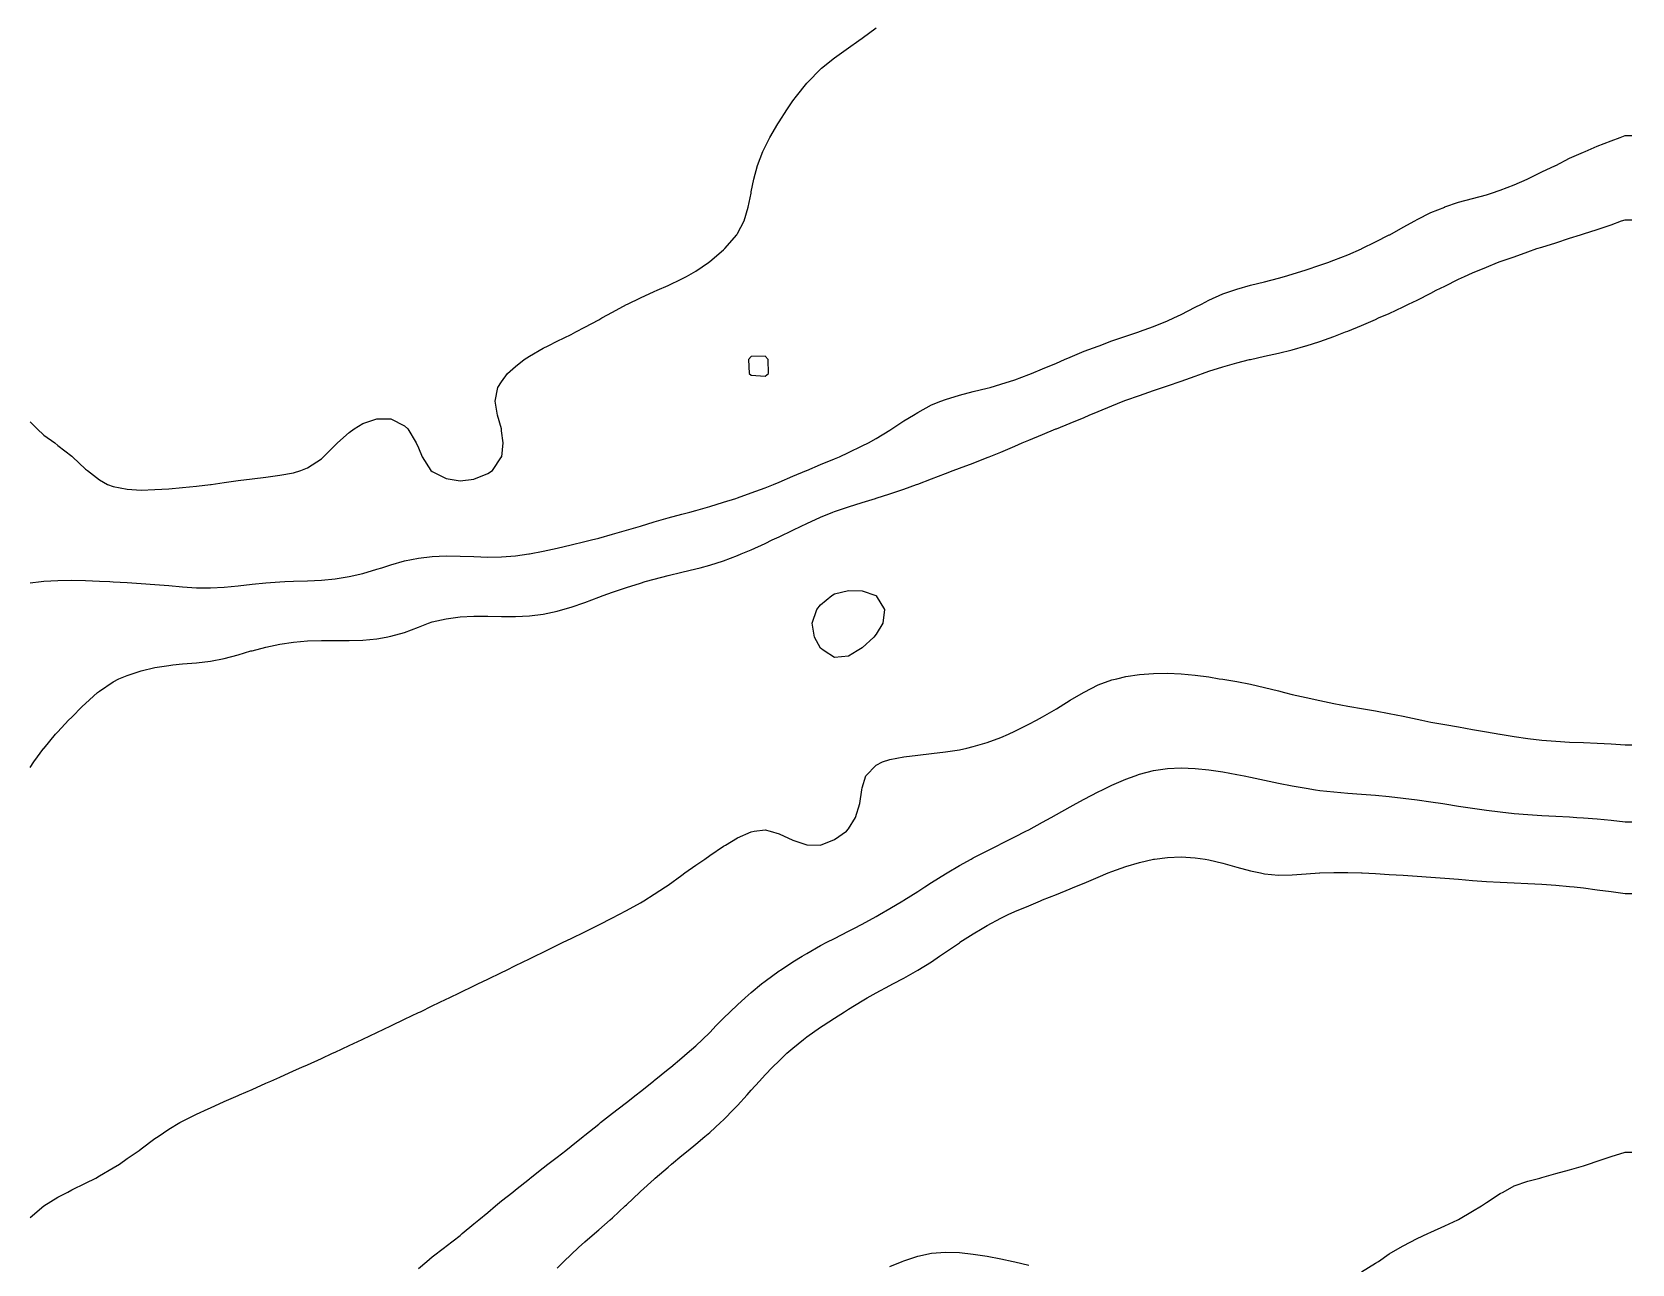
# Model space of a CAD drawing. Header units: inches. Extents: x 2679276 to 2679656, y 1246784 to 1247152.
# Drawn here: x 2679598.3 to 2679656, y 1246843.7 to 1246888.1 of the extents above; entities that cross this region are included whole.
import ezdxf

# ---------------------------------------------------------------- set-up
doc = ezdxf.new("R2010")
doc.units = ezdxf.units.IN
doc.header["$MEASUREMENT"] = 0
for name, color, linetype in [('450', 7, 'Continuous'), ('451', 7, 'Continuous'), ('452', 7, 'Continuous'), ('453', 7, 'Continuous'), ('454', 7, 'Continuous'), ('455', 7, 'Continuous'), ('456', 7, 'Continuous')]:
    doc.layers.add(name, color=color, linetype=linetype)

msp = doc.modelspace()

# ---------------------------------------------------------------- linework, layer by layer
at = {"layer": '450', "elevation": 450}
for points in [[(2679598.25, 1246874.003), (2679598.501, 1246873.75), (2679598.75, 1246873.529), (2679599.136, 1246873.25), (2679599.25, 1246873.156), (2679599.75, 1246872.774), (2679599.784, 1246872.75), (2679600.25, 1246872.306), (2679600.316, 1246872.25), (2679600.75, 1246871.912), (2679601.044, 1246871.75), (2679601.25, 1246871.674), (2679601.75, 1246871.579), (2679602.25, 1246871.551), (2679602.75, 1246871.564), (2679603.25, 1246871.597), (2679603.75, 1246871.64), (2679604.25, 1246871.691), (2679604.75, 1246871.747), (2679604.775, 1246871.75), (2679605.25, 1246871.824), (2679605.75, 1246871.894), (2679606.25, 1246871.959), (2679606.75, 1246872.019), (2679607.25, 1246872.083), (2679607.75, 1246872.171), (2679608.012, 1246872.25), (2679608.25, 1246872.345), (2679608.75, 1246872.673), (2679608.83, 1246872.75), (2679609.25, 1246873.165), (2679609.329, 1246873.25), (2679609.75, 1246873.625), (2679609.931, 1246873.75), (2679610.25, 1246873.942), (2679610.75, 1246874.113), (2679611.25, 1246874.114), (2679611.75, 1246873.868), (2679611.864, 1246873.75), (2679612.165, 1246873.25), (2679612.25, 1246873.067), (2679612.383, 1246872.75), (2679612.702, 1246872.25), (2679612.75, 1246872.213), (2679613.25, 1246871.965), (2679613.75, 1246871.883), (2679614.25, 1246871.947), (2679614.75, 1246872.147), (2679614.921, 1246872.25), (2679615.25, 1246872.747), (2679615.252, 1246872.75), (2679615.307, 1246873.25), (2679615.25, 1246873.682), (2679615.239, 1246873.75), (2679615.106, 1246874.25), (2679615.015, 1246874.75), (2679615.111, 1246875.25), (2679615.25, 1246875.45), (2679615.463, 1246875.75), (2679615.75, 1246876.001), (2679616.064, 1246876.25), (2679616.25, 1246876.369), (2679616.75, 1246876.659), (2679616.925, 1246876.75), (2679617.25, 1246876.912), (2679617.75, 1246877.159), (2679617.924, 1246877.25), (2679618.25, 1246877.414), (2679618.75, 1246877.687), (2679618.857, 1246877.75), (2679619.25, 1246877.959), (2679619.75, 1246878.232), (2679619.784, 1246878.25), (2679620.25, 1246878.472), (2679620.75, 1246878.704), (2679620.855, 1246878.75), (2679621.25, 1246878.922), (2679621.75, 1246879.159), (2679621.912, 1246879.25), (2679622.25, 1246879.435), (2679622.703, 1246879.75), (2679622.75, 1246879.783), (2679623.25, 1246880.206), (2679623.293, 1246880.25), (2679623.723, 1246880.75), (2679623.75, 1246880.794), (2679623.99, 1246881.25), (2679624.141, 1246881.75), (2679624.242, 1246882.25), (2679624.25, 1246882.291), (2679624.339, 1246882.75), (2679624.476, 1246883.25), (2679624.671, 1246883.75), (2679624.75, 1246883.915), (2679624.921, 1246884.25), (2679625.212, 1246884.75), (2679625.25, 1246884.814), (2679625.535, 1246885.25), (2679625.75, 1246885.576), (2679625.882, 1246885.75), (2679626.25, 1246886.215), (2679626.282, 1246886.25), (2679626.75, 1246886.723), (2679626.782, 1246886.75), (2679627.25, 1246887.131), (2679627.416, 1246887.25), (2679627.75, 1246887.49), (2679628.126, 1246887.75), (2679628.25, 1246887.84), (2679628.75, 1246888.203)], [(2679624.75, 1246875.65), (2679624.864, 1246875.75), (2679624.859, 1246876.25), (2679624.75, 1246876.378), (2679624.25, 1246876.361), (2679624.143, 1246876.25), (2679624.169, 1246875.75), (2679624.25, 1246875.69), (2679624.75, 1246875.65)]]:
    msp.add_lwpolyline(points, dxfattribs=at)
at = {"layer": '451', "elevation": 451}
msp.add_lwpolyline([(2679598.25, 1246868.209), (2679598.654, 1246868.25), (2679598.75, 1246868.26), (2679599.25, 1246868.289), (2679599.75, 1246868.296), (2679600.25, 1246868.287), (2679600.75, 1246868.268), (2679601.12, 1246868.25), (2679601.25, 1246868.244), (2679601.75, 1246868.217), (2679602.25, 1246868.186), (2679602.75, 1246868.149), (2679603.25, 1246868.105), (2679603.75, 1246868.062), (2679604.25, 1246868.031), (2679604.75, 1246868.024), (2679605.25, 1246868.049), (2679605.75, 1246868.1), (2679606.25, 1246868.159), (2679606.75, 1246868.211), (2679607.25, 1246868.244), (2679607.432, 1246868.25), (2679607.75, 1246868.261), (2679608.25, 1246868.275), (2679608.75, 1246868.299), (2679609.25, 1246868.348), (2679609.75, 1246868.431), (2679610.25, 1246868.547), (2679610.75, 1246868.692), (2679610.934, 1246868.75), (2679611.25, 1246868.853), (2679611.75, 1246868.993), (2679612.25, 1246869.096), (2679612.75, 1246869.157), (2679613.25, 1246869.178), (2679613.75, 1246869.17), (2679614.25, 1246869.15), (2679614.75, 1246869.136), (2679615.25, 1246869.145), (2679615.75, 1246869.184), (2679616.233, 1246869.25), (2679616.25, 1246869.252), (2679616.75, 1246869.346), (2679617.25, 1246869.455), (2679617.75, 1246869.57), (2679618.25, 1246869.69), (2679618.487, 1246869.75), (2679618.75, 1246869.819), (2679619.25, 1246869.959), (2679619.75, 1246870.103), (2679620.25, 1246870.248), (2679620.259, 1246870.25), (2679620.75, 1246870.401), (2679621.25, 1246870.542), (2679621.75, 1246870.675), (2679622.031, 1246870.75), (2679622.25, 1246870.813), (2679622.75, 1246870.961), (2679623.25, 1246871.112), (2679623.69, 1246871.25), (2679623.75, 1246871.27), (2679624.25, 1246871.446), (2679624.75, 1246871.63), (2679625.051, 1246871.75), (2679625.25, 1246871.831), (2679625.75, 1246872.046), (2679626.241, 1246872.25), (2679626.25, 1246872.254), (2679626.75, 1246872.471), (2679627.25, 1246872.676), (2679627.432, 1246872.75), (2679627.75, 1246872.899), (2679628.25, 1246873.137), (2679628.479, 1246873.25), (2679628.75, 1246873.412), (2679629.25, 1246873.712), (2679629.315, 1246873.75), (2679629.75, 1246874.044), (2679630.095, 1246874.25), (2679630.25, 1246874.35), (2679630.75, 1246874.615), (2679631.086, 1246874.75), (2679631.25, 1246874.816), (2679631.75, 1246874.972), (2679632.25, 1246875.098), (2679632.75, 1246875.219), (2679632.861, 1246875.25), (2679633.25, 1246875.362), (2679633.75, 1246875.527), (2679634.25, 1246875.709), (2679634.355, 1246875.75), (2679634.75, 1246875.916), (2679635.25, 1246876.128), (2679635.54, 1246876.25), (2679635.75, 1246876.342), (2679636.25, 1246876.549), (2679636.75, 1246876.737), (2679636.786, 1246876.75), (2679637.25, 1246876.923), (2679637.75, 1246877.094), (2679638.221, 1246877.25), (2679638.25, 1246877.26), (2679638.75, 1246877.446), (2679639.25, 1246877.647), (2679639.482, 1246877.75), (2679639.75, 1246877.882), (2679640.25, 1246878.136), (2679640.483, 1246878.25), (2679640.75, 1246878.394), (2679641.25, 1246878.617), (2679641.644, 1246878.75), (2679641.75, 1246878.788), (2679642.25, 1246878.932), (2679642.75, 1246879.058), (2679643.25, 1246879.186), (2679643.478, 1246879.25), (2679643.75, 1246879.33), (2679644.25, 1246879.486), (2679644.75, 1246879.649), (2679645.038, 1246879.75), (2679645.25, 1246879.83), (2679645.75, 1246880.031), (2679646.25, 1246880.243), (2679646.266, 1246880.25), (2679646.75, 1246880.491), (2679647.25, 1246880.742), (2679647.266, 1246880.75), (2679647.75, 1246881.028), (2679648.172, 1246881.25), (2679648.25, 1246881.296), (2679648.75, 1246881.553), (2679649.248, 1246881.75), (2679649.25, 1246881.751), (2679649.75, 1246881.921), (2679650.25, 1246882.06), (2679650.75, 1246882.193), (2679650.934, 1246882.25), (2679651.25, 1246882.358), (2679651.75, 1246882.553), (2679652.226, 1246882.75), (2679652.25, 1246882.762), (2679652.75, 1246883.016), (2679653.246, 1246883.25), (2679653.25, 1246883.252), (2679653.75, 1246883.508), (2679654.25, 1246883.725), (2679654.312, 1246883.75), (2679654.75, 1246883.941), (2679655.25, 1246884.134), (2679655.57, 1246884.25), (2679655.75, 1246884.324), (2679656, 1246884.324)], dxfattribs=at)
at = {"layer": '452', "elevation": 452}
msp.add_lwpolyline([(2679598.25, 1246861.546), (2679598.385, 1246861.75), (2679598.75, 1246862.248), (2679598.752, 1246862.25), (2679599.17, 1246862.75), (2679599.25, 1246862.835), (2679599.632, 1246863.25), (2679599.75, 1246863.363), (2679600.125, 1246863.75), (2679600.25, 1246863.86), (2679600.678, 1246864.25), (2679600.75, 1246864.3), (2679601.25, 1246864.632), (2679601.449, 1246864.75), (2679601.75, 1246864.87), (2679602.25, 1246865.031), (2679602.75, 1246865.149), (2679603.25, 1246865.232), (2679603.396, 1246865.25), (2679603.75, 1246865.282), (2679604.25, 1246865.328), (2679604.75, 1246865.388), (2679605.25, 1246865.479), (2679605.75, 1246865.607), (2679606.213, 1246865.75), (2679606.25, 1246865.76), (2679606.75, 1246865.888), (2679607.25, 1246865.995), (2679607.75, 1246866.069), (2679608.25, 1246866.113), (2679608.75, 1246866.131), (2679609.25, 1246866.131), (2679609.75, 1246866.128), (2679610.25, 1246866.138), (2679610.75, 1246866.182), (2679611.088, 1246866.25), (2679611.25, 1246866.278), (2679611.75, 1246866.421), (2679612.25, 1246866.608), (2679612.612, 1246866.75), (2679612.75, 1246866.794), (2679613.25, 1246866.913), (2679613.75, 1246866.978), (2679614.25, 1246867.002), (2679614.75, 1246867.002), (2679615.25, 1246866.994), (2679615.75, 1246866.994), (2679616.25, 1246867.015), (2679616.75, 1246867.073), (2679617.25, 1246867.184), (2679617.452, 1246867.25), (2679617.75, 1246867.333), (2679618.25, 1246867.502), (2679618.75, 1246867.69), (2679618.905, 1246867.75), (2679619.25, 1246867.866), (2679619.75, 1246868.032), (2679620.25, 1246868.195), (2679620.428, 1246868.25), (2679620.75, 1246868.339), (2679621.25, 1246868.466), (2679621.75, 1246868.584), (2679622.25, 1246868.706), (2679622.407, 1246868.75), (2679622.75, 1246868.838), (2679623.25, 1246868.996), (2679623.75, 1246869.189), (2679623.885, 1246869.25), (2679624.25, 1246869.398), (2679624.75, 1246869.624), (2679625.006, 1246869.75), (2679625.25, 1246869.861), (2679625.75, 1246870.103), (2679626.049, 1246870.25), (2679626.25, 1246870.344), (2679626.75, 1246870.568), (2679627.194, 1246870.75), (2679627.25, 1246870.772), (2679627.75, 1246870.942), (2679628.25, 1246871.1), (2679628.728, 1246871.25), (2679628.75, 1246871.257), (2679629.25, 1246871.411), (2679629.75, 1246871.58), (2679630.21, 1246871.75), (2679630.25, 1246871.765), (2679630.75, 1246871.952), (2679631.25, 1246872.144), (2679631.528, 1246872.25), (2679631.75, 1246872.334), (2679632.25, 1246872.521), (2679632.75, 1246872.719), (2679632.823, 1246872.75), (2679633.25, 1246872.918), (2679633.75, 1246873.13), (2679634.017, 1246873.25), (2679634.25, 1246873.344), (2679634.75, 1246873.548), (2679635.228, 1246873.75), (2679635.25, 1246873.759), (2679635.75, 1246873.957), (2679636.25, 1246874.169), (2679636.435, 1246874.25), (2679636.75, 1246874.381), (2679637.25, 1246874.586), (2679637.656, 1246874.75), (2679637.75, 1246874.785), (2679638.25, 1246874.957), (2679638.75, 1246875.132), (2679639.076, 1246875.25), (2679639.25, 1246875.307), (2679639.75, 1246875.478), (2679640.25, 1246875.657), (2679640.511, 1246875.75), (2679640.75, 1246875.83), (2679641.25, 1246875.986), (2679641.75, 1246876.129), (2679642.211, 1246876.25), (2679642.25, 1246876.26), (2679642.75, 1246876.372), (2679643.25, 1246876.484), (2679643.75, 1246876.607), (2679644.246, 1246876.75), (2679644.25, 1246876.751), (2679644.75, 1246876.901), (2679645.25, 1246877.079), (2679645.67, 1246877.25), (2679645.75, 1246877.279), (2679646.25, 1246877.476), (2679646.75, 1246877.695), (2679646.865, 1246877.75), (2679647.25, 1246877.917), (2679647.75, 1246878.155), (2679647.938, 1246878.25), (2679648.25, 1246878.398), (2679648.75, 1246878.65), (2679648.939, 1246878.75), (2679649.25, 1246878.901), (2679649.75, 1246879.148), (2679649.956, 1246879.25), (2679650.25, 1246879.378), (2679650.75, 1246879.587), (2679651.153, 1246879.75), (2679651.25, 1246879.786), (2679651.75, 1246879.959), (2679652.25, 1246880.135), (2679652.575, 1246880.25), (2679652.75, 1246880.308), (2679653.25, 1246880.464), (2679653.75, 1246880.622), (2679654.139, 1246880.75), (2679654.25, 1246880.784), (2679654.75, 1246880.938), (2679655.25, 1246881.11), (2679655.624, 1246881.25), (2679655.75, 1246881.292), (2679656, 1246881.292)], dxfattribs=at)
at = {"layer": '453', "elevation": 453}
for points in [[(2679628.072, 1246865.75), (2679627.75, 1246865.565), (2679627.25, 1246865.516), (2679626.873, 1246865.75), (2679626.75, 1246865.847), (2679626.529, 1246866.25), (2679626.45, 1246866.75), (2679626.614, 1246867.25), (2679626.75, 1246867.413), (2679627.15, 1246867.75), (2679627.25, 1246867.804), (2679627.75, 1246867.93), (2679628.25, 1246867.92), (2679628.739, 1246867.75), (2679628.75, 1246867.739), (2679629.047, 1246867.25), (2679628.99, 1246866.75), (2679628.75, 1246866.358), (2679628.672, 1246866.25), (2679628.25, 1246865.858), (2679628.072, 1246865.75)], [(2679598.25, 1246845.331), (2679598.747, 1246845.75), (2679598.75, 1246845.752), (2679599.25, 1246846.065), (2679599.61, 1246846.25), (2679599.75, 1246846.325), (2679600.25, 1246846.572), (2679600.616, 1246846.75), (2679600.75, 1246846.834), (2679601.25, 1246847.127), (2679601.476, 1246847.25), (2679601.75, 1246847.455), (2679602.179, 1246847.75), (2679602.25, 1246847.81), (2679602.75, 1246848.178), (2679602.861, 1246848.25), (2679603.25, 1246848.517), (2679603.65, 1246848.75), (2679603.75, 1246848.809), (2679604.25, 1246849.062), (2679604.664, 1246849.25), (2679604.75, 1246849.289), (2679605.25, 1246849.509), (2679605.75, 1246849.727), (2679605.801, 1246849.75), (2679606.25, 1246849.95), (2679606.75, 1246850.172), (2679606.925, 1246850.25), (2679607.25, 1246850.395), (2679607.75, 1246850.617), (2679608.049, 1246850.75), (2679608.25, 1246850.84), (2679608.75, 1246851.066), (2679609.152, 1246851.25), (2679609.25, 1246851.295), (2679609.75, 1246851.531), (2679610.217, 1246851.75), (2679610.25, 1246851.765), (2679610.75, 1246852.002), (2679611.25, 1246852.237), (2679611.277, 1246852.25), (2679611.75, 1246852.477), (2679612.25, 1246852.716), (2679612.319, 1246852.75), (2679612.75, 1246852.959), (2679613.25, 1246853.201), (2679613.352, 1246853.25), (2679613.75, 1246853.442), (2679614.25, 1246853.683), (2679614.388, 1246853.75), (2679614.75, 1246853.925), (2679615.25, 1246854.167), (2679615.42, 1246854.25), (2679615.75, 1246854.411), (2679616.25, 1246854.655), (2679616.445, 1246854.75), (2679616.75, 1246854.899), (2679617.25, 1246855.143), (2679617.469, 1246855.25), (2679617.75, 1246855.387), (2679618.25, 1246855.633), (2679618.486, 1246855.75), (2679618.75, 1246855.881), (2679619.25, 1246856.134), (2679619.473, 1246856.25), (2679619.75, 1246856.396), (2679620.25, 1246856.675), (2679620.375, 1246856.75), (2679620.75, 1246856.98), (2679621.154, 1246857.25), (2679621.25, 1246857.314), (2679621.75, 1246857.671), (2679621.859, 1246857.75), (2679622.25, 1246858.027), (2679622.571, 1246858.25), (2679622.75, 1246858.373), (2679623.25, 1246858.711), (2679623.315, 1246858.75), (2679623.75, 1246859.017), (2679624.25, 1246859.237), (2679624.351, 1246859.25), (2679624.75, 1246859.304), (2679624.926, 1246859.25), (2679625.25, 1246859.164), (2679625.75, 1246858.928), (2679626.25, 1246858.759), (2679626.75, 1246858.755), (2679627.25, 1246858.951), (2679627.681, 1246859.25), (2679627.75, 1246859.34), (2679628.007, 1246859.75), (2679628.163, 1246860.25), (2679628.235, 1246860.75), (2679628.25, 1246860.82), (2679628.382, 1246861.25), (2679628.75, 1246861.638), (2679628.985, 1246861.75), (2679629.25, 1246861.841), (2679629.75, 1246861.933), (2679630.25, 1246861.994), (2679630.75, 1246862.05), (2679631.25, 1246862.114), (2679631.75, 1246862.192), (2679632.025, 1246862.25), (2679632.25, 1246862.302), (2679632.75, 1246862.455), (2679633.25, 1246862.636), (2679633.519, 1246862.75), (2679633.75, 1246862.856), (2679634.25, 1246863.106), (2679634.527, 1246863.25), (2679634.75, 1246863.375), (2679635.25, 1246863.667), (2679635.389, 1246863.75), (2679635.75, 1246863.981), (2679636.221, 1246864.25), (2679636.25, 1246864.268), (2679636.75, 1246864.529), (2679637.25, 1246864.709), (2679637.423, 1246864.75), (2679637.75, 1246864.831), (2679638.25, 1246864.905), (2679638.75, 1246864.94), (2679639.25, 1246864.944), (2679639.75, 1246864.923), (2679640.25, 1246864.879), (2679640.75, 1246864.813), (2679641.119, 1246864.75), (2679641.25, 1246864.731), (2679641.75, 1246864.647), (2679642.25, 1246864.548), (2679642.75, 1246864.435), (2679643.25, 1246864.309), (2679643.472, 1246864.25), (2679643.75, 1246864.186), (2679644.25, 1246864.072), (2679644.75, 1246863.963), (2679645.25, 1246863.862), (2679645.75, 1246863.765), (2679645.832, 1246863.75), (2679646.25, 1246863.68), (2679646.75, 1246863.594), (2679647.25, 1246863.501), (2679647.75, 1246863.398), (2679648.25, 1246863.289), (2679648.425, 1246863.25), (2679648.75, 1246863.189), (2679649.25, 1246863.098), (2679649.75, 1246863.01), (2679650.25, 1246862.923), (2679650.75, 1246862.836), (2679651.234, 1246862.75), (2679651.25, 1246862.747), (2679651.75, 1246862.671), (2679652.25, 1246862.599), (2679652.75, 1246862.538), (2679653.25, 1246862.494), (2679653.75, 1246862.466), (2679654.25, 1246862.447), (2679654.75, 1246862.429), (2679655.25, 1246862.403), (2679655.75, 1246862.364), (2679656, 1246862.364)]]:
    msp.add_lwpolyline(points, dxfattribs=at)
at = {"layer": '454', "elevation": 454}
msp.add_lwpolyline([(2679612.25, 1246843.495), (2679612.55, 1246843.75), (2679612.75, 1246843.909), (2679613.19, 1246844.25), (2679613.25, 1246844.296), (2679613.75, 1246844.689), (2679613.824, 1246844.75), (2679614.25, 1246845.1), (2679614.426, 1246845.25), (2679614.75, 1246845.517), (2679615.03, 1246845.75), (2679615.25, 1246845.927), (2679615.649, 1246846.25), (2679615.75, 1246846.33), (2679616.25, 1246846.726), (2679616.28, 1246846.75), (2679616.75, 1246847.119), (2679616.918, 1246847.25), (2679617.25, 1246847.508), (2679617.56, 1246847.75), (2679617.75, 1246847.899), (2679618.192, 1246848.25), (2679618.25, 1246848.296), (2679618.75, 1246848.696), (2679618.818, 1246848.75), (2679619.25, 1246849.09), (2679619.455, 1246849.25), (2679619.75, 1246849.479), (2679620.096, 1246849.75), (2679620.25, 1246849.872), (2679620.725, 1246850.25), (2679620.75, 1246850.27), (2679621.25, 1246850.673), (2679621.344, 1246850.75), (2679621.75, 1246851.084), (2679621.941, 1246851.25), (2679622.25, 1246851.524), (2679622.487, 1246851.75), (2679622.75, 1246852.005), (2679622.989, 1246852.25), (2679623.25, 1246852.512), (2679623.486, 1246852.75), (2679623.75, 1246853.001), (2679624.023, 1246853.25), (2679624.25, 1246853.446), (2679624.623, 1246853.75), (2679624.75, 1246853.85), (2679625.25, 1246854.216), (2679625.3, 1246854.25), (2679625.75, 1246854.548), (2679626.081, 1246854.75), (2679626.25, 1246854.85), (2679626.75, 1246855.129), (2679626.978, 1246855.25), (2679627.25, 1246855.392), (2679627.75, 1246855.647), (2679627.948, 1246855.75), (2679628.25, 1246855.908), (2679628.75, 1246856.18), (2679628.871, 1246856.25), (2679629.25, 1246856.472), (2679629.712, 1246856.75), (2679629.75, 1246856.773), (2679630.25, 1246857.086), (2679630.511, 1246857.25), (2679630.75, 1246857.403), (2679631.25, 1246857.715), (2679631.308, 1246857.75), (2679631.75, 1246858.016), (2679632.177, 1246858.25), (2679632.25, 1246858.29), (2679632.75, 1246858.548), (2679633.165, 1246858.75), (2679633.25, 1246858.793), (2679633.75, 1246859.046), (2679634.15, 1246859.25), (2679634.25, 1246859.304), (2679634.75, 1246859.577), (2679635.064, 1246859.75), (2679635.25, 1246859.856), (2679635.75, 1246860.137), (2679635.958, 1246860.25), (2679636.25, 1246860.412), (2679636.75, 1246860.673), (2679636.913, 1246860.75), (2679637.25, 1246860.915), (2679637.75, 1246861.128), (2679638.094, 1246861.25), (2679638.25, 1246861.306), (2679638.75, 1246861.438), (2679639.25, 1246861.513), (2679639.75, 1246861.534), (2679640.25, 1246861.513), (2679640.75, 1246861.461), (2679641.25, 1246861.389), (2679641.75, 1246861.302), (2679642.015, 1246861.25), (2679642.25, 1246861.203), (2679642.75, 1246861.096), (2679643.25, 1246860.99), (2679643.75, 1246860.89), (2679644.25, 1246860.801), (2679644.591, 1246860.75), (2679644.75, 1246860.726), (2679645.25, 1246860.669), (2679645.75, 1246860.625), (2679646.25, 1246860.587), (2679646.75, 1246860.549), (2679647.25, 1246860.503), (2679647.75, 1246860.449), (2679648.25, 1246860.386), (2679648.75, 1246860.316), (2679649.181, 1246860.25), (2679649.25, 1246860.24), (2679649.75, 1246860.161), (2679650.25, 1246860.083), (2679650.75, 1246860.01), (2679651.25, 1246859.948), (2679651.75, 1246859.897), (2679652.25, 1246859.857), (2679652.75, 1246859.823), (2679653.25, 1246859.794), (2679653.75, 1246859.766), (2679654.011, 1246859.75), (2679654.25, 1246859.735), (2679654.75, 1246859.697), (2679655.25, 1246859.647), (2679655.75, 1246859.587), (2679656, 1246859.587)], dxfattribs=at)
at = {"layer": '455', "elevation": 455}
msp.add_lwpolyline([(2679617.25, 1246843.509), (2679617.49, 1246843.75), (2679617.75, 1246844.002), (2679618.019, 1246844.25), (2679618.25, 1246844.452), (2679618.594, 1246844.75), (2679618.75, 1246844.882), (2679619.166, 1246845.25), (2679619.25, 1246845.325), (2679619.704, 1246845.75), (2679619.75, 1246845.792), (2679620.236, 1246846.25), (2679620.25, 1246846.263), (2679620.75, 1246846.715), (2679620.789, 1246846.75), (2679621.25, 1246847.146), (2679621.371, 1246847.25), (2679621.75, 1246847.562), (2679621.975, 1246847.75), (2679622.25, 1246847.974), (2679622.577, 1246848.25), (2679622.75, 1246848.395), (2679623.138, 1246848.75), (2679623.25, 1246848.854), (2679623.637, 1246849.25), (2679623.75, 1246849.368), (2679624.097, 1246849.75), (2679624.25, 1246849.919), (2679624.549, 1246850.25), (2679624.75, 1246850.47), (2679625.019, 1246850.75), (2679625.25, 1246850.984), (2679625.535, 1246851.25), (2679625.75, 1246851.439), (2679626.134, 1246851.75), (2679626.25, 1246851.838), (2679626.75, 1246852.19), (2679626.839, 1246852.25), (2679627.25, 1246852.514), (2679627.61, 1246852.75), (2679627.75, 1246852.837), (2679628.25, 1246853.144), (2679628.426, 1246853.25), (2679628.75, 1246853.428), (2679629.25, 1246853.698), (2679629.348, 1246853.75), (2679629.75, 1246853.955), (2679630.25, 1246854.245), (2679630.258, 1246854.25), (2679630.75, 1246854.55), (2679631.037, 1246854.75), (2679631.25, 1246854.889), (2679631.75, 1246855.236), (2679631.769, 1246855.25), (2679632.25, 1246855.551), (2679632.567, 1246855.75), (2679632.75, 1246855.856), (2679633.25, 1246856.124), (2679633.507, 1246856.25), (2679633.75, 1246856.36), (2679634.25, 1246856.569), (2679634.676, 1246856.75), (2679634.75, 1246856.778), (2679635.25, 1246856.969), (2679635.75, 1246857.18), (2679635.91, 1246857.25), (2679636.25, 1246857.386), (2679636.75, 1246857.596), (2679637.114, 1246857.75), (2679637.25, 1246857.803), (2679637.75, 1246857.978), (2679638.25, 1246858.129), (2679638.75, 1246858.245), (2679638.789, 1246858.25), (2679639.25, 1246858.307), (2679639.75, 1246858.326), (2679640.25, 1246858.3), (2679640.609, 1246858.25), (2679640.75, 1246858.227), (2679641.25, 1246858.103), (2679641.75, 1246857.957), (2679642.25, 1246857.821), (2679642.608, 1246857.75), (2679642.75, 1246857.72), (2679643.25, 1246857.675), (2679643.75, 1246857.683), (2679644.25, 1246857.716), (2679644.73, 1246857.75), (2679644.75, 1246857.751), (2679645.25, 1246857.768), (2679645.75, 1246857.767), (2679646.25, 1246857.751), (2679646.276, 1246857.75), (2679646.75, 1246857.725), (2679647.25, 1246857.695), (2679647.75, 1246857.666), (2679648.25, 1246857.635), (2679648.75, 1246857.601), (2679649.25, 1246857.562), (2679649.75, 1246857.52), (2679650.25, 1246857.478), (2679650.75, 1246857.442), (2679651.25, 1246857.414), (2679651.75, 1246857.391), (2679652.25, 1246857.37), (2679652.75, 1246857.345), (2679653.25, 1246857.311), (2679653.75, 1246857.267), (2679653.916, 1246857.25), (2679654.25, 1246857.21), (2679654.75, 1246857.145), (2679655.25, 1246857.077), (2679655.75, 1246857.01), (2679656, 1246857.01)], dxfattribs=at)
at = {"layer": '456', "elevation": 456}
for points in [[(2679646.25, 1246843.375), (2679646.75, 1246843.684), (2679646.858, 1246843.75), (2679647.25, 1246844.019), (2679647.642, 1246844.25), (2679647.75, 1246844.313), (2679648.25, 1246844.577), (2679648.634, 1246844.75), (2679648.75, 1246844.801), (2679649.25, 1246845.032), (2679649.722, 1246845.25), (2679649.75, 1246845.265), (2679650.25, 1246845.559), (2679650.576, 1246845.75), (2679650.75, 1246845.878), (2679651.25, 1246846.199), (2679651.353, 1246846.25), (2679651.75, 1246846.469), (2679652.25, 1246846.646), (2679652.673, 1246846.75), (2679652.75, 1246846.771), (2679653.25, 1246846.912), (2679653.75, 1246847.055), (2679654.25, 1246847.197), (2679654.433, 1246847.25), (2679654.75, 1246847.362), (2679655.25, 1246847.531), (2679655.75, 1246847.683), (2679656, 1246847.683)], [(2679629.25, 1246843.566), (2679629.694, 1246843.75), (2679629.75, 1246843.773), (2679630.25, 1246843.939), (2679630.75, 1246844.046), (2679631.25, 1246844.086), (2679631.75, 1246844.069), (2679632.25, 1246844.015), (2679632.75, 1246843.938), (2679633.25, 1246843.846), (2679633.696, 1246843.75), (2679633.75, 1246843.739), (2679634.25, 1246843.618)]]:
    msp.add_lwpolyline(points, dxfattribs=at)

doc.saveas('drawing.dxf')
